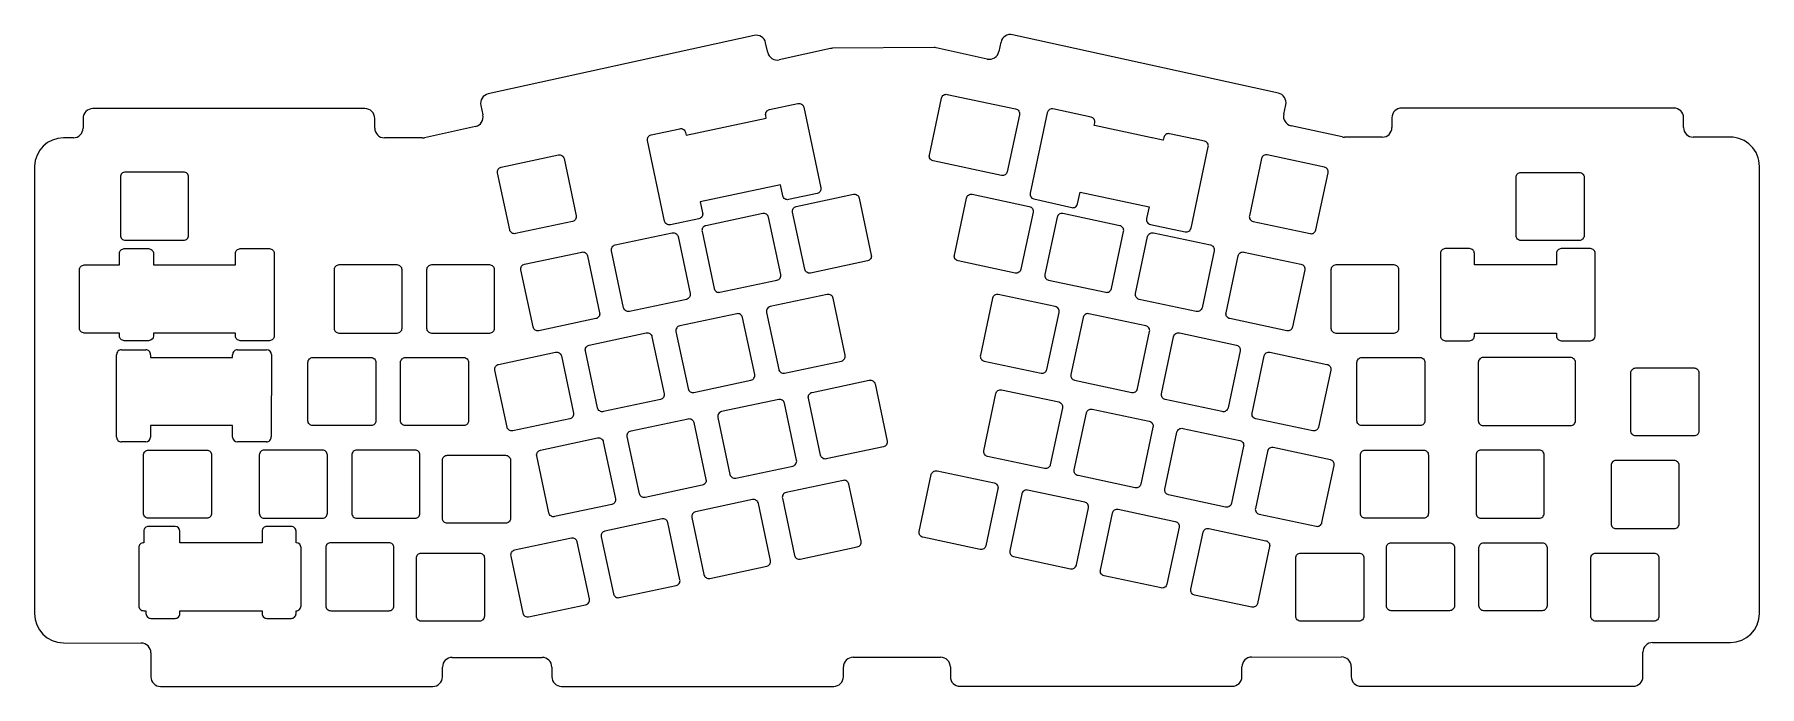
# Model space of a CAD drawing. Header units: millimetres. Extents: x -380 to -25, y -149 to -15.
import ezdxf

# ---------------------------------------------------------------- set-up
doc = ezdxf.new("R2010")
doc.units = ezdxf.units.MM
doc.layers.get('0').update_dxf_attribs({"linetype": 'CONTINUOUS'})

msp = doc.modelspace()

# ---------------------------------------------------------------- linework, layer by layer
for p, q in [((-231.97, -15.29), (-286.66, -27.3)), ((-229.15, -18.77), (-229.58, -16.81)), ((-181.16, -16.66), (-181.59, -18.61)), ((-124.08, -27.14), (-178.78, -15.14)), ((-216.23, -17.98), (-226.77, -20.29)), ((-194.94, -17.78), (-215.82, -17.93)), ((-183.97, -20.14), (-194.49, -17.83)), ((-312.03, -30.35), (-368.03, -30.35)), ((-288.19, -29.68), (-287.76, -31.63)), ((-122.98, -31.48), (-122.55, -29.53)), ((-42.71, -30.22), (-98.71, -30.22)), ((-370.03, -32.35), (-370.03, -34.35)), ((-310.03, -34.35), (-310.03, -32.35)), ((-289.28, -34.01), (-299.81, -36.33)), ((-110.93, -36.17), (-121.46, -33.86)), ((-100.71, -32.22), (-100.71, -34.22)), ((-40.71, -34.22), (-40.71, -32.22)), ((-372.03, -36.35), (-374.03, -36.35)), ((-300.25, -36.37), (-308.03, -36.35)), ((-102.71, -36.22), (-110.5, -36.22)), ((-31.09, -36.22), (-38.71, -36.22)), ((-380.03, -42.18), (-380.03, -131.25)), ((-25.08, -131.22), (-25.09, -42.23)), ((-363.14, -97.92), (-363.14, -80.98)), ((-362.14, -79.98), (-357.14, -79.98)), ((-356.14, -80.98), (-356.14, -81.57)), ((-356.14, -81.57), (-353.71, -81.57)), ((-353.71, -81.57), (-341.71, -81.57)), ((-341.71, -81.57), (-339.27, -81.57)), ((-339.27, -81.57), (-339.27, -80.98)), ((-338.27, -79.98), (-332.27, -79.98)), ((-331.27, -80.97), (-331.33, -97.87)), ((-339.27, -95.57), (-356.14, -95.57)), ((-356.14, -95.57), (-356.14, -97.92)), ((-339.27, -97.92), (-339.27, -95.57)), ((-357.14, -98.92), (-362.14, -98.92)), ((-332.32, -98.92), (-338.27, -98.92)), ((-380.03, -131.25), (-380.03, -134.25)), ((-25.08, -134.22), (-25.08, -131.22)), ((-374.06, -140.25), (-358.07, -140.33)), ((-47.08, -140.22), (-31.08, -140.22)), ((-356.08, -142.33), (-356.08, -147.26)), ((-296.08, -147.26), (-296.08, -145.26)), ((-294.08, -143.26), (-275.58, -143.26)), ((-273.58, -145.26), (-273.58, -147.24)), ((-213.58, -147.24), (-213.58, -145.24)), ((-211.58, -143.24), (-193.58, -143.24)), ((-191.58, -145.24), (-191.58, -147.22)), ((-131.58, -147.22), (-131.58, -145.21)), ((-129.58, -143.21), (-111.08, -143.18)), ((-109.08, -145.18), (-109.08, -147.22)), ((-49.08, -147.22), (-49.08, -142.22)), ((-354.08, -149.26), (-298.08, -149.26)), ((-271.58, -149.24), (-215.58, -149.24)), ((-189.58, -149.22), (-133.58, -149.22)), ((-107.08, -149.22), (-51.08, -149.22))]:
    msp.add_line(p, q)
for points in [[(-192.21, -27.41), (-178.14, -30.4, -0.414214), (-177.37, -31.59), (-179.87, -43.32, -0.414214), (-181.05, -44.09), (-195.12, -41.11, -0.414214), (-195.89, -39.92), (-193.39, -28.18, -0.414214)], [(-243.04, -49.51), (-242.55, -51.81, -0.414214), (-243.32, -53), (-249.19, -54.24, -0.414214), (-250.38, -53.47), (-253.9, -36.9, -0.414214), (-253.13, -35.72), (-247.26, -34.47, -0.414214), (-246.08, -35.24), (-245.95, -35.81), (-229.45, -32.3), (-229.57, -31.73, -0.414214), (-228.8, -30.55), (-222.93, -29.3, -0.414214), (-221.74, -30.07), (-218.22, -46.64, -0.414214), (-218.99, -47.82), (-224.86, -49.07, -0.414214), (-226.05, -48.3), (-226.54, -46)], [(-143.24, -55.69, 0.414214), (-142.05, -54.92), (-138.51, -38.23, 0.414215), (-139.28, -37.04), (-141.48, -36.57, 0.023632), (-141.57, -36.55), (-146.46, -35.51, 0.414214), (-147.64, -36.28), (-147.77, -36.86, 0.023636), (-147.86, -36.84), (-150.06, -36.37, 0.023632), (-150.15, -36.35), (-161.89, -33.85, 0.023636), (-161.98, -33.84), (-161.86, -33.26, 0.414214), (-162.63, -32.08), (-170.46, -30.41, 0.413994), (-171.64, -31.18), (-175.17, -47.74, 0.409973), (-174.42, -48.92), (-166.61, -50.71, 0.418688), (-165.4, -49.94), (-164.89, -47.53), (-150.68, -50.55), (-151.19, -52.98, 0.414214), (-150.42, -54.16)], [(-271.06, -40.64), (-268.56, -52.38, -0.414214), (-269.33, -53.57), (-281.07, -56.06, -0.414214), (-282.25, -55.29), (-284.75, -43.55, -0.414214), (-283.98, -42.37), (-272.24, -39.87, -0.414214)], [(-113.85, -43.55, 0.414214), (-114.62, -42.37), (-126.36, -39.87, 0.414214), (-127.54, -40.64), (-130.04, -52.38, 0.414214), (-129.27, -53.57), (-117.53, -56.06, 0.414214), (-116.35, -55.29)], [(-348.34, -44.42, 0.414214), (-349.34, -43.42), (-361.34, -43.42, 0.414214), (-362.34, -44.42), (-362.34, -56.42, 0.414214), (-361.34, -57.42), (-349.34, -57.42, 0.414214), (-348.34, -56.42)], [(-74.17, -43.47), (-62.17, -43.47, -0.414214), (-61.17, -44.47), (-61.17, -56.47, -0.414214), (-62.17, -57.47), (-74.17, -57.47, -0.414214), (-75.17, -56.47), (-75.17, -44.47, -0.414214)], [(-223.27, -50.47), (-211.53, -47.98, -0.414214), (-210.34, -48.75), (-207.85, -60.49, -0.414214), (-208.62, -61.67), (-220.36, -64.17, -0.414214), (-221.54, -63.4), (-224.04, -51.66, -0.414214)], [(-174.56, -51.66), (-177.06, -63.4, -0.414214), (-178.24, -64.17), (-189.98, -61.67, -0.414214), (-190.75, -60.49), (-188.26, -48.75, -0.414214), (-187.07, -47.98), (-175.33, -50.47, -0.414214)], [(-227.25, -65.63, 0.414214), (-226.48, -64.45), (-228.98, -52.71, 0.414214), (-230.16, -51.94), (-241.9, -54.43, 0.414214), (-242.67, -55.62), (-240.18, -67.36, 0.414214), (-238.99, -68.13)], [(-168.44, -51.94, 0.414214), (-169.62, -52.71), (-172.12, -64.45, 0.414214), (-171.35, -65.63), (-159.61, -68.13, 0.414214), (-158.42, -67.36), (-155.93, -55.62, 0.414214), (-156.7, -54.43)], [(-245.89, -69.59), (-257.62, -72.09, -0.414214), (-258.81, -71.32), (-261.31, -59.58, -0.414214), (-260.54, -58.4), (-248.8, -55.9, -0.414214), (-247.61, -56.67), (-245.12, -68.41, -0.414214)], [(-153.48, -68.41), (-150.99, -56.67, -0.414214), (-149.8, -55.9), (-138.06, -58.4, -0.414214), (-137.29, -59.58), (-139.79, -71.32, -0.414214), (-140.98, -72.09), (-152.71, -69.59, -0.414214)], [(-338.68, -76.52), (-355.55, -76.52), (-355.55, -77.1, -0.414213), (-356.55, -78.1), (-361.55, -78.1, -0.414215), (-362.55, -77.1), (-362.55, -76.52), (-369.78, -76.52, -0.414214), (-370.78, -75.52), (-370.78, -63.52, -0.414214), (-369.78, -62.52), (-362.55, -62.52), (-362.55, -60.16, -0.414215), (-361.55, -59.16), (-356.55, -59.16, -0.414214), (-355.55, -60.16), (-355.55, -62.52), (-338.68, -62.52), (-338.68, -60.16, -0.414214), (-337.68, -59.16), (-331.68, -59.16, -0.414214), (-330.68, -60.16), (-330.68, -77.1, -0.414214), (-331.68, -78.1), (-337.68, -78.1, -0.414214), (-338.68, -77.1)], [(-279.17, -62.36), (-267.43, -59.86, -0.414214), (-266.25, -60.63), (-263.75, -72.37, -0.414214), (-264.52, -73.56), (-276.26, -76.05, -0.414214), (-277.44, -75.28), (-279.94, -63.54, -0.414214)], [(-118.66, -63.54), (-121.16, -75.28, -0.414214), (-122.34, -76.05), (-134.08, -73.56, -0.414214), (-134.85, -72.37), (-132.35, -60.63, -0.414214), (-131.17, -59.86), (-119.43, -62.36, -0.414214)], [(-66.87, -77.1, 0.414214), (-65.87, -78.1), (-59.87, -78.1, 0.414208), (-58.87, -77.1), (-58.87, -60.16, 0.414219), (-59.87, -59.16), (-65.87, -59.16, 0.414214), (-66.87, -60.16), (-66.87, -62.52), (-83.74, -62.52), (-83.74, -60.16, 0.414214), (-84.74, -59.16), (-89.74, -59.16, 0.414215), (-90.74, -60.16), (-90.74, -77.1, 0.414215), (-89.74, -78.1), (-84.74, -78.1, 0.414214), (-83.74, -77.1), (-83.74, -76.52), (-66.87, -76.52, -0.000001)], [(-304.4, -63.52, 0.414214), (-305.4, -62.52), (-317.4, -62.52, 0.414214), (-318.4, -63.52), (-318.4, -75.52, 0.414214), (-317.4, -76.52), (-305.4, -76.52, 0.414214), (-304.4, -75.52)], [(-298.35, -62.52, 0.414214), (-299.35, -63.52), (-299.35, -75.52, 0.414214), (-298.35, -76.52), (-286.35, -76.52, 0.414214), (-285.35, -75.52), (-285.35, -63.52, 0.414214), (-286.35, -62.52)], [(-113.26, -75.52, 0.414214), (-112.26, -76.52), (-100.26, -76.52, 0.414214), (-99.26, -75.52), (-99.26, -63.52, 0.414214), (-100.26, -62.52), (-112.26, -62.52, 0.414214), (-113.26, -63.52)], [(-215.7, -69.36, 0.414214), (-216.89, -68.59), (-228.63, -71.08, 0.414214), (-229.4, -72.27), (-226.9, -84.01, 0.414214), (-225.72, -84.78), (-213.98, -82.28, 0.414214), (-213.21, -81.1)], [(-169.21, -72.27, 0.414214), (-169.98, -71.08), (-181.72, -68.59, 0.414214), (-182.91, -69.36), (-185.4, -81.1, 0.414214), (-184.63, -82.28), (-172.89, -84.78, 0.414214), (-171.71, -84.01)], [(-247.26, -75.04, 0.414214), (-248.03, -76.23), (-245.54, -87.97, 0.414214), (-244.35, -88.74), (-232.61, -86.24, 0.414214), (-231.84, -85.06), (-234.34, -73.32, 0.414214), (-235.52, -72.55)], [(-166.77, -85.06, 0.414214), (-166, -86.24), (-154.26, -88.74, 0.414214), (-153.07, -87.97), (-150.58, -76.23, 0.414214), (-151.35, -75.04), (-163.09, -72.55, 0.414214), (-164.27, -73.32)], [(-264.17, -91.93), (-266.67, -80.19, -0.414214), (-265.9, -79.01), (-254.16, -76.51, -0.414214), (-252.97, -77.28), (-250.48, -89.02, -0.414214), (-251.25, -90.2), (-262.98, -92.7, -0.414214)], [(-148.13, -89.02), (-145.64, -77.28, -0.414214), (-144.45, -76.51), (-132.71, -79.01, -0.414214), (-131.94, -80.19), (-134.44, -91.93, -0.414214), (-135.63, -92.7), (-147.36, -90.2, -0.414214)], [(-310.76, -95.57), (-322.76, -95.57, -0.414214), (-323.76, -94.57), (-323.76, -82.57, -0.414214), (-322.76, -81.57), (-310.76, -81.57, -0.414214), (-309.76, -82.57), (-309.76, -94.57, -0.414214)], [(-291.71, -95.57), (-303.71, -95.57, -0.414214), (-304.71, -94.57), (-304.71, -82.57, -0.414214), (-303.71, -81.57), (-291.71, -81.57, -0.414214), (-290.71, -82.57), (-290.71, -94.57, -0.414214)], [(-284.53, -82.97), (-272.79, -80.47, -0.414214), (-271.61, -81.24), (-269.11, -92.98, -0.414214), (-269.88, -94.17), (-281.62, -96.66, -0.414214), (-282.8, -95.89), (-285.3, -84.15, -0.414214)], [(-129.5, -92.98), (-127, -81.24, -0.414214), (-125.82, -80.47), (-114.08, -82.97, -0.414214), (-113.31, -84.15), (-115.81, -95.89, -0.414214), (-116.99, -96.66), (-128.73, -94.17, -0.414214)], [(-94.91, -95.57), (-106.91, -95.57, -0.414214), (-107.91, -94.57), (-107.91, -82.57, -0.414214), (-106.91, -81.57), (-94.91, -81.57, -0.414214), (-93.91, -82.57), (-93.91, -94.57, -0.414214)], [(-63.95, -95.57, 0.414214), (-62.95, -94.57), (-62.95, -82.57, 0.414214), (-63.95, -81.57), (-81.95, -81.57, 0.414214), (-82.95, -82.57), (-82.95, -94.57, 0.414214), (-81.95, -95.57)], [(-50.55, -83.71), (-38.55, -83.71, -0.414214), (-37.55, -84.71), (-37.55, -96.71, -0.414214), (-38.55, -97.71), (-50.55, -97.71, -0.414214), (-51.55, -96.71), (-51.55, -84.71, -0.414214)], [(-218.28, -101.66), (-220.78, -89.92, -0.414214), (-220.01, -88.73), (-208.27, -86.24, -0.414214), (-207.08, -87.01), (-204.59, -98.75, -0.414214), (-205.36, -99.93), (-217.1, -102.43, -0.414214)], [(-181.02, -88.22), (-169.28, -90.71, -0.414214), (-168.51, -91.9), (-171.01, -103.64, -0.414214), (-172.19, -104.41), (-183.93, -101.91, -0.414214), (-184.7, -100.73), (-182.21, -88.99, -0.414214)], [(-238.64, -92.69, 0.414214), (-239.41, -93.88), (-236.92, -105.62, 0.414214), (-235.73, -106.39), (-223.99, -103.89, 0.414214), (-223.22, -102.71), (-225.72, -90.97, 0.414214), (-226.9, -90.2)], [(-166.07, -104.69), (-163.57, -92.95, -0.414214), (-162.39, -92.18), (-150.65, -94.67, -0.414214), (-149.88, -95.86), (-152.37, -107.6, -0.414214), (-153.56, -108.37), (-165.3, -105.87, -0.414214)], [(-242.63, -107.85), (-254.36, -110.35, -0.414214), (-255.55, -109.58), (-258.05, -97.84, -0.414214), (-257.28, -96.66), (-245.54, -94.16, -0.414214), (-244.35, -94.93), (-241.86, -106.67, -0.414214)], [(-275.91, -100.62), (-264.17, -98.12, -0.414214), (-262.99, -98.89), (-260.49, -110.63, -0.414214), (-261.26, -111.82), (-273, -114.31, -0.414214), (-274.18, -113.54), (-276.68, -101.8, -0.414214)], [(-143.75, -96.14), (-132.01, -98.64, -0.414214), (-131.24, -99.82), (-133.74, -111.56, -0.414214), (-134.93, -112.33), (-146.66, -109.83, -0.414214), (-147.43, -108.65), (-144.94, -96.91, -0.414214)], [(-357.59, -113.62), (-357.59, -101.62, -0.414214), (-356.59, -100.62), (-344.59, -100.62, -0.414214), (-343.59, -101.62), (-343.59, -113.62, -0.414214), (-344.59, -114.62), (-356.59, -114.62, -0.414214)], [(-332.77, -100.62, 0.414214), (-333.77, -101.62), (-333.77, -113.62, 0.414214), (-332.77, -114.62), (-320.77, -114.62, 0.414214), (-319.77, -113.62), (-319.77, -101.62, 0.414214), (-320.77, -100.62)], [(-301.72, -114.62, 0.414214), (-300.72, -113.62), (-300.72, -101.62, 0.414214), (-301.72, -100.62), (-313.72, -100.62, 0.414214), (-314.72, -101.62), (-314.72, -113.62, 0.414214), (-313.72, -114.62)], [(-296.09, -114.68), (-296.09, -102.68, -0.414214), (-295.09, -101.68), (-283.09, -101.68, -0.414214), (-282.09, -102.68), (-282.09, -114.68, -0.414214), (-283.09, -115.68), (-295.09, -115.68, -0.414214)], [(-125.12, -100.1, 0.414214), (-126.3, -100.87), (-128.8, -112.61, 0.414214), (-128.03, -113.8), (-116.29, -116.29, 0.414214), (-115.11, -115.52), (-112.61, -103.78, 0.414214), (-113.38, -102.6)], [(-94.21, -114.62), (-106.21, -114.62, -0.414214), (-107.21, -113.62), (-107.21, -101.62, -0.414214), (-106.21, -100.62), (-94.21, -100.62, -0.414214), (-93.21, -101.62), (-93.21, -113.62, -0.414214)], [(-70.4, -114.62, 0.414214), (-69.4, -113.62), (-69.4, -101.62, 0.414214), (-70.4, -100.62), (-82.4, -100.62, 0.414214), (-83.4, -101.62), (-83.4, -113.62, 0.414214), (-82.4, -114.62)], [(-55.62, -115.76, 0.414214), (-54.62, -116.76), (-42.62, -116.76, 0.414214), (-41.62, -115.76), (-41.62, -103.76, 0.414214), (-42.62, -102.76), (-54.62, -102.76, 0.414214), (-55.62, -103.76)], [(-185.47, -121.06), (-197.21, -118.56, -0.414214), (-197.98, -117.38), (-195.49, -105.64, -0.414214), (-194.3, -104.87), (-182.56, -107.36, -0.414214), (-181.79, -108.55), (-184.29, -120.29, -0.414214)], [(-225.37, -109.34, 0.414214), (-226.14, -110.53), (-223.64, -122.27, 0.414214), (-222.46, -123.04), (-210.72, -120.54, 0.414214), (-209.95, -119.36), (-212.44, -107.62, 0.414214), (-213.63, -106.85)], [(-179.35, -121.34, 0.414214), (-178.58, -122.52), (-166.84, -125.02, 0.414214), (-165.65, -124.25), (-163.16, -112.51, 0.414214), (-163.93, -111.32), (-175.67, -108.83, 0.414214), (-176.85, -109.6)], [(-231.08, -111.58, 0.414214), (-232.26, -110.81), (-244, -113.3, 0.414214), (-244.77, -114.49), (-242.28, -126.23, 0.414214), (-241.09, -127), (-229.35, -124.5, 0.414214), (-228.58, -123.32)], [(-144.52, -116.47), (-147.02, -128.21, -0.414214), (-148.21, -128.98), (-159.94, -126.48, -0.414214), (-160.71, -125.3), (-158.22, -113.56, -0.414214), (-157.03, -112.79), (-145.29, -115.29, -0.414214)], [(-332.21, -116.31, 0.414214), (-333.21, -117.31), (-333.21, -119.67), (-350.09, -119.67), (-350.09, -117.31, 0.414213), (-351.09, -116.31), (-356.56, -116.31, 0.414214), (-357.56, -117.31), (-357.56, -119.67, 0.414214), (-358.56, -120.67), (-358.56, -132.67, 0.414214), (-357.56, -133.67), (-357.09, -133.67), (-357.09, -134.25, 0.414215), (-356.09, -135.25), (-351.09, -135.25, 0.414214), (-350.09, -134.25), (-350.09, -133.67), (-333.21, -133.67), (-333.21, -134.25, 0.414214), (-332.21, -135.25), (-327.21, -135.25, 0.414214), (-326.21, -134.25), (-326.21, -133.67, 0.420538), (-325.19, -132.67), (-325.19, -120.66, 0.397207), (-326.13, -119.67), (-326.21, -119.67), (-326.21, -117.31, 0.414214), (-327.21, -116.31)], [(-247.99, -128.46, 0.414214), (-247.22, -127.28), (-249.71, -115.54, 0.414214), (-250.9, -114.77), (-262.64, -117.27, 0.414214), (-263.41, -118.45), (-260.91, -130.19, 0.414214), (-259.72, -130.96)], [(-142.08, -129.26), (-139.58, -117.52, -0.414214), (-138.4, -116.75), (-126.66, -119.25, -0.414214), (-125.89, -120.43), (-128.39, -132.17, -0.414214), (-129.57, -132.94), (-141.31, -130.45, -0.414214)], [(-307.08, -133.67, 0.414214), (-306.08, -132.67), (-306.08, -120.67, 0.414214), (-307.08, -119.67), (-319.08, -119.67, 0.414214), (-320.08, -120.67), (-320.08, -132.67, 0.414214), (-319.08, -133.67)], [(-266.62, -132.43, 0.414214), (-265.85, -131.24), (-268.35, -119.5, 0.414214), (-269.53, -118.73), (-281.27, -121.23, 0.414214), (-282.04, -122.41), (-279.54, -134.15, 0.414214), (-278.36, -134.92)], [(-101.85, -132.67), (-101.85, -120.67, -0.414214), (-100.85, -119.67), (-88.85, -119.67, -0.414214), (-87.85, -120.67), (-87.85, -132.67, -0.414214), (-88.85, -133.67), (-100.85, -133.67, -0.414214)], [(-68.8, -120.67), (-68.8, -132.67, -0.414214), (-69.8, -133.67), (-81.8, -133.67, -0.414214), (-82.8, -132.67), (-82.8, -120.67, -0.414214), (-81.8, -119.67), (-69.8, -119.67, -0.414214)], [(-301.45, -134.81), (-301.45, -122.81, -0.414214), (-300.45, -121.81), (-288.45, -121.81, -0.414214), (-287.45, -122.81), (-287.45, -134.81, -0.414214), (-288.45, -135.81), (-300.45, -135.81, -0.414214)], [(-120.49, -134.81), (-120.49, -122.81, -0.414214), (-119.49, -121.81), (-107.49, -121.81, -0.414214), (-106.49, -122.81), (-106.49, -134.81, -0.414214), (-107.49, -135.81), (-119.49, -135.81, -0.414214)], [(-58.78, -121.81), (-46.78, -121.81, -0.414214), (-45.78, -122.81), (-45.78, -134.81, -0.414214), (-46.78, -135.81), (-58.78, -135.81, -0.414214), (-59.78, -134.81), (-59.78, -122.81, -0.414214)]]:
    msp.add_lwpolyline(points, format="xyb", close=True)
for centre, radius, start, end in [((-231.54, -17.24), 2, 12.3808, 102.3808), ((-179.2, -17.09), 2, 77.6192, 167.6192), ((-227.2, -18.34), 2, 192.3808, 282.3808), ((-215.8, -19.93), 2, 90.4105, 102.3808), ((-194.92, -19.78), 2, 77.6192, 90.4105), ((-183.54, -18.19), 2, 257.6192, 347.6192), ((-286.23, -29.25), 2, 102.3808, 192.3808), ((-124.51, -29.1), 2, -12.3808, 77.6192), ((-368.03, -32.35), 2, 90, 180), ((-312.03, -32.35), 2, 0, 90), ((-289.71, -32.06), 2, -77.6192, 12.3808), ((-121.03, -31.91), 2, 167.6192, 257.6192), ((-98.71, -32.22), 2, 90, 180), ((-42.71, -32.22), 2, 0, 90), ((-372.03, -34.35), 2, -90, 0), ((-308.03, -34.35), 2, 180, 269.8473), ((-102.71, -34.22), 2, -90, 0), ((-38.71, -34.22), 2, 180, 270), ((-374.03, -42.35), 6, 90, 178.4483), ((-300.24, -34.37), 2, 269.8473, 282.3808), ((-110.5, -34.22), 2, 257.6192, 270), ((-31.09, -42.22), 6, -0.0819, 90), ((-362.14, -80.98), 1, 90, 180.0001), ((-357.14, -80.98), 1, -0.0001, 90), ((-338.27, -80.98), 1, 90.0001, 180.0001), ((-332.27, -80.98), 1, 0.4846, 90), ((-362.14, -97.92), 1, 179.9999, 270), ((-357.14, -97.92), 1, -90, 0), ((-338.27, -97.92), 1, 180, 270), ((-332.32, -97.92), 1, -90, 3.1855), ((-374.03, -134.25), 6, 180, 269.7007), ((-31.08, -134.22), 6, -90, 0), ((-358.08, -142.33), 2, 0, 89.7007), ((-47.08, -142.22), 2, 90, 180.0003), ((-294.08, -145.26), 2, 90, 180), ((-275.58, -145.26), 2, 0, 90), ((-211.58, -145.24), 2, 90, 180), ((-193.58, -145.24), 2, 0, 90), ((-129.58, -145.21), 2, 90.089, 180), ((-111.08, -145.18), 2, 0, 90.089), ((-354.08, -147.26), 2, 180, 270), ((-298.08, -147.26), 2, -90, 0), ((-271.58, -147.24), 2, 180, 270), ((-215.58, -147.24), 2, -90, 0), ((-189.58, -147.22), 2, 180, 270), ((-133.58, -147.22), 2, -90, 0), ((-107.08, -147.22), 2, 180, 270), ((-51.08, -147.22), 2, 270, 359.9994)]:
    msp.add_arc(centre, radius, start, end)

doc.saveas('drawing.dxf')
